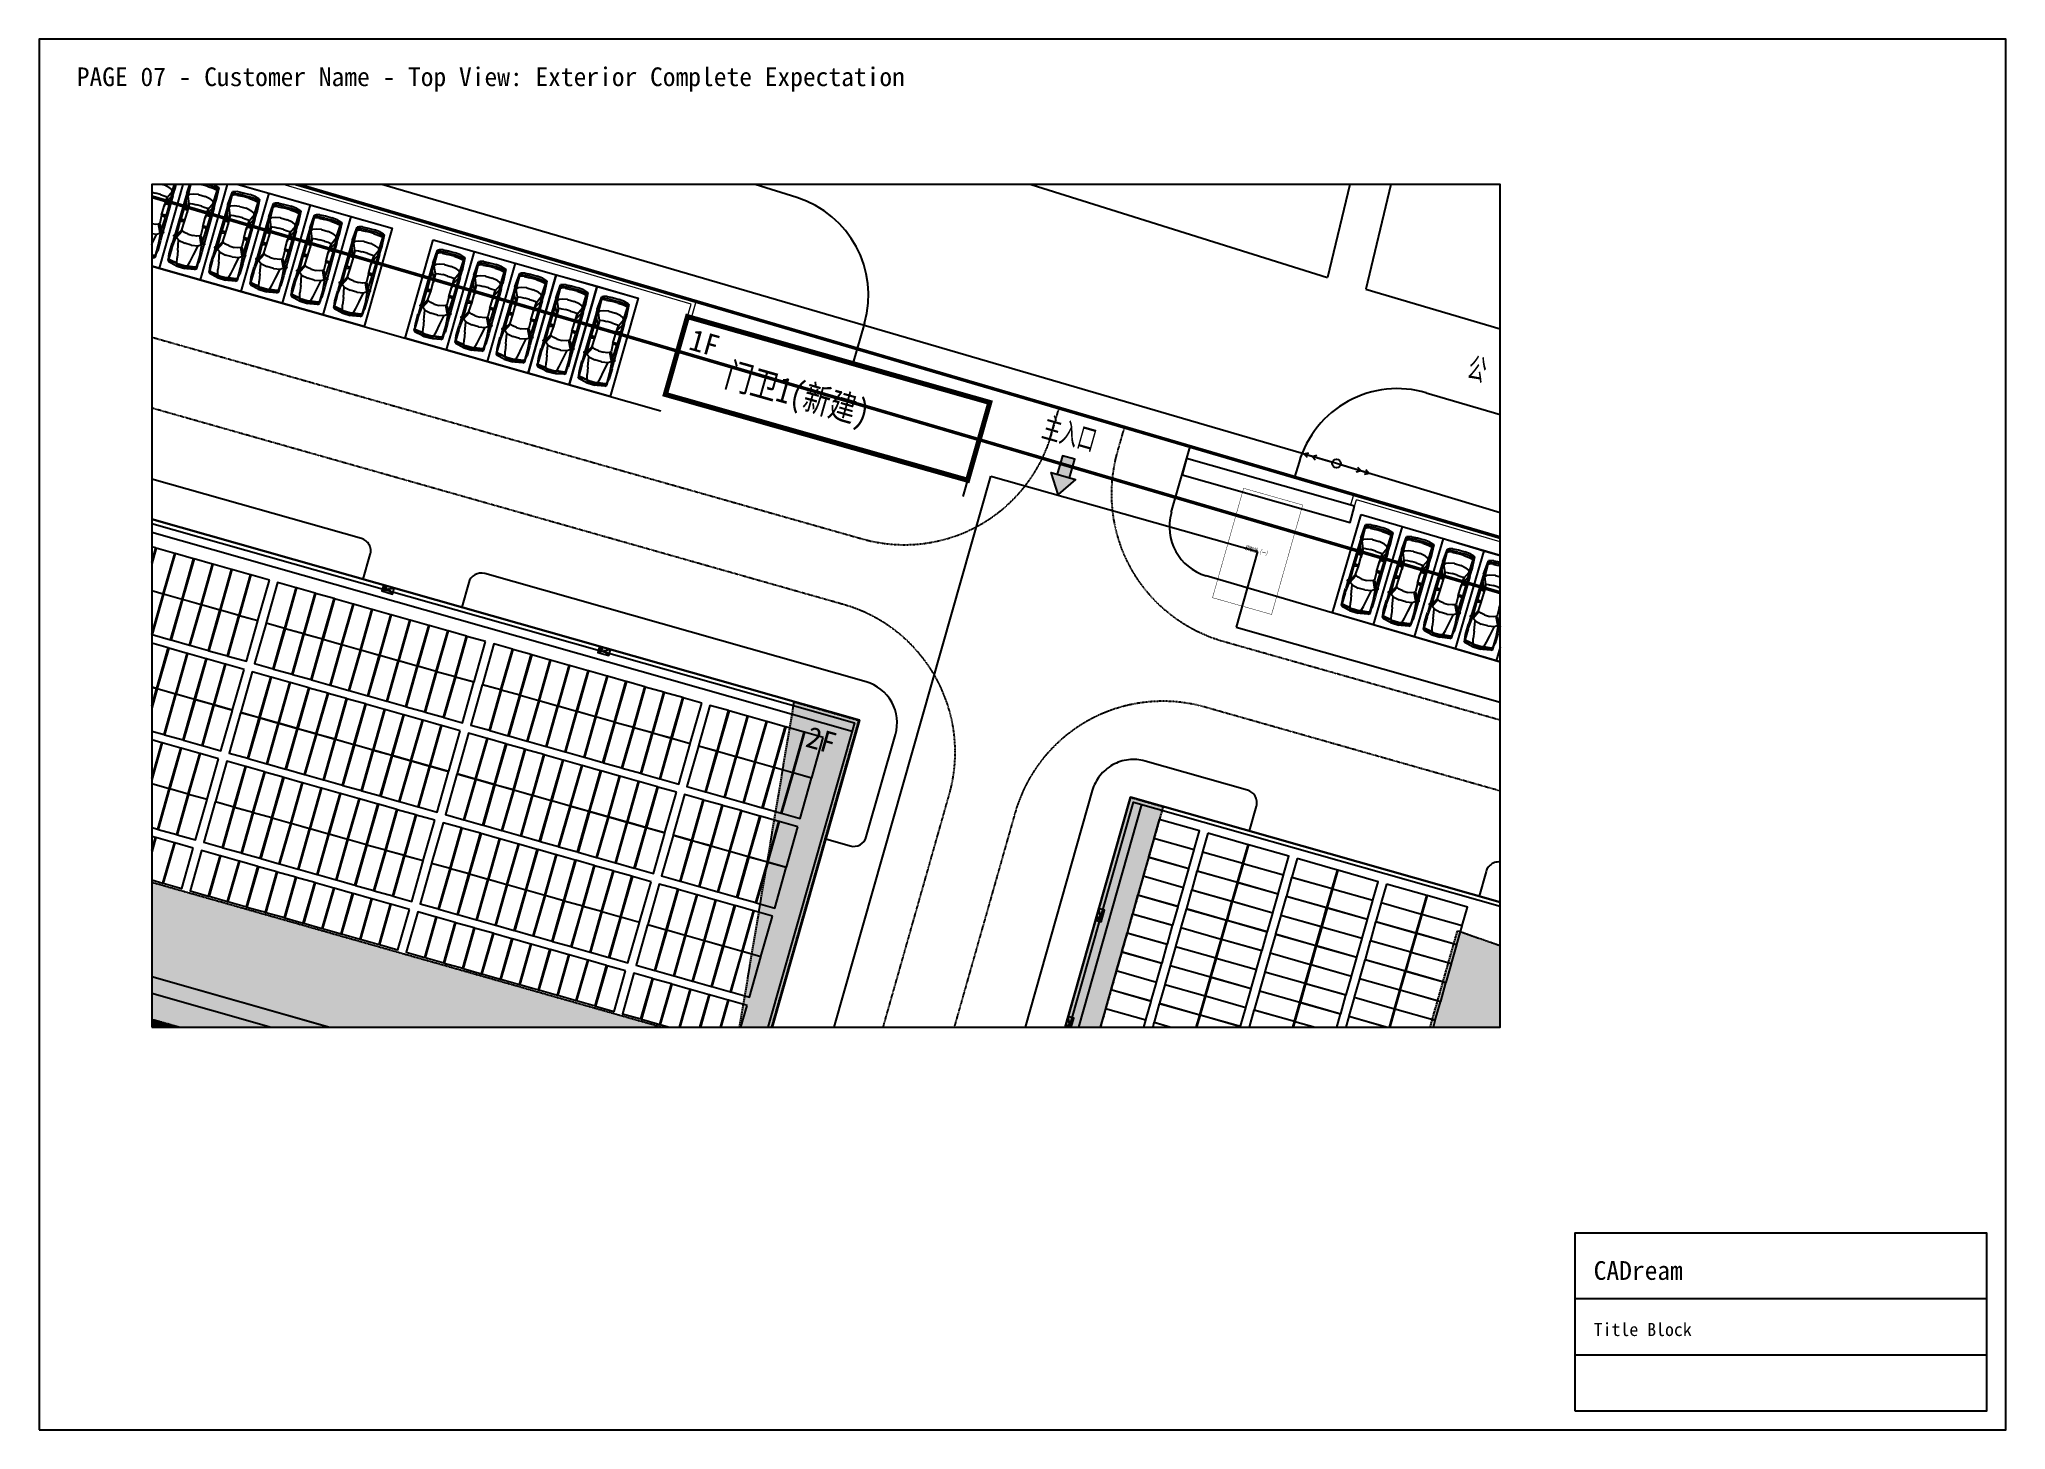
# Paper-space layout 'Layout1' of a CAD drawing. Header units: metres, sheet in millimetres. Extents: x 0 to 420, y 0 to 297.
# The model-space entities are those that its viewports show. They can reach past a viewport. Long polylines and large blocks are cut down to what shows.
import ezdxf
from ezdxf.enums import TextEntityAlignment as Align

# ---------------------------------------------------------------- set-up
doc = ezdxf.new("R2010")
doc.units = ezdxf.units.M
for name, pattern in [('CENTER', [5.08, 3.175, -0.635, 0.635, -0.635]), ('DASH', [0.35, 0.25, -0.1]), ('DASHED', [1.524, 1.27, -0.254])]:
    doc.linetypes.add(name, pattern=pattern)
doc.layers.add('0-道路', color=22, linetype='Continuous', lineweight=0)
doc.layers.add('地形图', color=250, linetype='Continuous', lineweight=13)
for name, color, linetype in [('biao1', 5, 'Continuous'), ('COLUMN', 220, 'Continuous'), ('DIM_TEXT', 7, 'Continuous'), ('PUB_DIM', 3, 'Continuous'), ('SHEET_BORDER', 8, 'Continuous'), ('SHEET_TEXT', 5, 'Continuous'), ('SHEET_TITLEBLOCK', 7, 'Continuous'), ('SHEET_VIEWPORT_FRAME', 6, 'Continuous'), ('SOLID_HATCH', 251, 'Continuous'), ('WALL', 51, 'Continuous'), ('zt-道路', 240, 'Continuous'), ('单元区域外轮廓', 7, 'ByLayer'), ('屋脊线', 7, 'ByLayer'), ('开关站', 7, 'ByLayer'), ('消防车道', 3, 'Continuous'), ('电缆通道', 7, 'ByLayer'), ('管线及附属设施', 4, 'Continuous'), ('组件', 7, 'ByLayer'), ('逆变器', 7, 'ByLayer'), ('阴影', 8, 'DASHED'), ('障碍物', 7, 'ByLayer')]:
    doc.layers.add(name, color=color, linetype=linetype)
doc.styles.add('-黑体', font='txt', dxfattribs={"width": 0.7})
doc.styles.add('Albedo', font='gbenor', dxfattribs={"bigfont": 'gbcbig'})
pattern_1 = [(344.143, (221595.9987, -165598.90403), (0.17959642, 0.19653122), [0, -0.238125])]

# ---------------------------------------------------------------- blocks, each defined once
blk = doc.blocks.new('CADREAM_TITLEBLOCK_V1')
at = {"layer": 'SHEET_TITLEBLOCK'}
for p, q in [((0, 24), (88, 24)), ((0, 12), (88, 12))]:
    blk.add_line(p, q, dxfattribs=at)
blk.add_lwpolyline([(0, 0), (88, 0), (88, 38), (0, 38)], close=True, dxfattribs=at)
for s, height, p in [('CADream', 4, (4, 28)), ('Title Block', 2.8, (4, 16))]:
    blk.add_text(s, height=height, dxfattribs=at).set_placement(p)
blk = doc.blocks.new('511301')
at = {"layer": '管线及附属设施', "color": 4, "linetype": 'Continuous', "flags": 128}
for points in [[(2, 0), (0.25, 0)], [(1.24, 0.15), (1.5, 0), (1.24, -0.15)], [(1.74, 0.15), (2, 0), (1.74, -0.15)]]:
    blk.add_lwpolyline(points, dxfattribs=at)
blk = doc.blocks.new('604')
at = {"layer": '管线及附属设施', "color": 4, "linetype": 'Continuous'}
blk.add_circle((0, 0), 0.25, dxfattribs=at)
blk = doc.blocks.new('zjt')
at = {"layer": 'COLUMN', "linetype": 'Continuous'}
h = blk.add_hatch(color=220, dxfattribs=at)
h.paths.add_polyline_path([(517098695, 382777822), (517098695, 382776322), (517099820, 382777072)])
h.paths.add_polyline_path([(517097570, 382777447), (517097570, 382776697), (517098695, 382776697), (517098695, 382777447)])
at = {"layer": 'COLUMN', "color": 220, "linetype": 'Continuous', "flags": 128}
blk.add_lwpolyline([(517098695, 382777447), (517097570, 382777447), (517097570, 382776697), (517098695, 382776697)], close=True, dxfattribs=at)
blk.add_lwpolyline([(517099820, 382777072), (517098695, 382776322), (517098695, 382777822), (517099820, 382777072)], dxfattribs=at)
blk = doc.blocks.new('_F27')
for p, q in [((-2489, 522), (-2514, 196)), ((-2514, -206), (-2514, 196)), ((-2489, 522), (-2426, 736)), ((-2426, 736), (-2389, 824)), ((-2389, 824), (-1610, 874)), ((-2389, 824), (-1560, 874)), ((-2264, 812), (-2389, 824)), ((-2364, 522), (-2389, 196)), ((-2389, -206), (-2389, 196)), ((-2326, 736), (-2364, 522)), ((-2326, 736), (-2351, 596)), ((-2351, 594), (-2351, 596)), ((-2326, 736), (-2288, 811)), ((-2301, 196), (-2276, 522)), ((-2301, 196), (-2301, -206)), ((-2200, 786), (-2288, 811)), ((-2276, 522), (-2238, 736)), ((-2200, 786), (-2238, 736)), ((-1560, 874), (-2212, 815)), ((-2208, 815), (-2211, 814)), ((-1660, 862), (-2208, 815)), ((-1446, 761), (-2200, 786)), ((-1622, 510), (-1685, 196)), ((-1685, -206), (-1685, 196)), ((-1560, 874), (-1660, 862)), ((-1622, 510), (-1547, 698)), ((-1617, 869), (-1620, 866)), ((-1208, 874), (-1610, 874)), ((-1547, 698), (-1446, 761)), ((-1145, 799), (-1446, 761)), ((-1019, 572), (-1446, 761)), ((-1208, 874), (980, 889)), ((-1145, 799), (-682, 557)), ((-1145, 799), (124, 799)), ((-1082, 145), (-1070, 371)), ((-1082, 145), (-1082, -156)), ((-1070, 371), (-1057, 510)), ((-1019, 572), (-1057, 510)), ((-680, 556), (-1019, 572)), ((-1019, 572), (-479, 547)), ((-743, 849), (-793, 874)), ((-730, 799), (-743, 849)), ((-630, 555), (-730, 799)), ((-680, 556), (-630, 555)), ((-642, 799), (-605, 554)), ((-605, 554), (-630, 555)), ((-479, 547), (-605, 554)), ((61, 547), (-479, 547)), ((-2, 547), (-27, 877)), ((124, 799), (61, 547)), ((61, 547), (564, 572)), ((941, 773), (124, 799)), ((564, 572), (941, 773)), ((564, 572), (614, 522)), ((1079, 748), (614, 522)), ((614, 522), (677, 371)), ((677, 371), (714, 145)), ((714, -156), (714, 145)), ((941, 773), (941, 874)), ((983, 777), (941, 773)), ((941, 773), (987, 765)), ((980, 902), (995, 790)), ((980, 790), (980, 898)), ((995, 790), (980, 790)), ((980, 790), (992, 746)), ((984, 905), (1020, 939)), ((992, 746), (1021, 747)), ((995, 790), (1022, 746)), ((1022, 748), (995, 790)), ((1021, 747), (1022, 748)), ((1053, 768), (1022, 746)), ((1036, 935), (1062, 857)), ((1036, 756), (1079, 748)), ((1051, 889), (1497, 893)), ((1057, 776), (1062, 857)), ((1770, 849), (1058, 784)), ((1204, 585), (1079, 748)), ((1795, 472), (1204, 585)), ((1280, 196), (1204, 585)), ((1280, 196), (1280, -206)), ((1506, 899), (2121, 899)), ((2461, 849), (1770, 849)), ((2222, 397), (1795, 472)), ((2272, 876), (2121, 899)), ((2523, 321), (2222, 397)), ((2272, 876), (2272, 874)), ((2437, 851), (2272, 876)), ((2511, 874), (2287, 874)), ((2398, 849), (2461, 773)), ((2437, 850), (2433, 851)), ((2498, 773), (2436, 849)), ((2511, 874), (2450, 850)), ((2461, 773), (2523, 321)), ((2561, 321), (2498, 773)), ((2599, 773), (2511, 874)), ((2523, 321), (2586, 321)), ((2523, 321), (2561, 196)), ((2580, 196), (2542, 321)), ((2561, 196), (2561, -206)), ((2611, 196), (2574, 321)), ((2580, 321), (2618, 196)), ((2580, 196), (2580, -206)), ((2599, 773), (2687, 321)), ((2611, 196), (2611, -206)), ((2618, -206), (2618, 196)), ((2687, 321), (2699, 196)), ((2699, -206), (2699, 196)), ((-2489, -533), (-2514, -206)), ((-2489, -533), (-2426, -747)), ((-2426, -747), (-2389, -835)), ((-2389, -206), (-2364, -533)), ((-2389, -835), (-2264, -823)), ((-1560, -885), (-2389, -835)), ((-1610, -885), (-2389, -835)), ((-2326, -747), (-2364, -533)), ((-2351, -607), (-2351, -605)), ((-2351, -607), (-2326, -747)), ((-2326, -747), (-2288, -822)), ((-2276, -533), (-2301, -206)), ((-2288, -822), (-2200, -797)), ((-2276, -533), (-2238, -747)), ((-2200, -797), (-2238, -747)), ((-2212, -826), (-1560, -885)), ((-2208, -826), (-2211, -825)), ((-1660, -872), (-2208, -826)), ((-1446, -772), (-2200, -797)), ((-1685, -206), (-1622, -520)), ((-1560, -885), (-1660, -872)), ((-1622, -520), (-1547, -709)), ((-1621, -877), (-1617, -880)), ((-1610, -885), (-1208, -885)), ((-1547, -709), (-1446, -772)), ((-1019, -583), (-1446, -772)), ((-1145, -809), (-1446, -772)), ((-1208, -885), (980, -900)), ((-682, -568), (-1145, -809)), ((-1145, -809), (124, -809)), ((-1070, -382), (-1082, -156)), ((-1057, -520), (-1070, -382)), ((-1019, -583), (-1057, -520)), ((-479, -558), (-1019, -583)), ((-1019, -583), (-680, -567)), ((-743, -860), (-793, -885)), ((-743, -860), (-730, -809)), ((-730, -809), (-630, -566)), ((-680, -567), (-682, -568)), ((-680, -567), (-630, -566)), ((-605, -565), (-642, -809)), ((-630, -566), (-605, -565)), ((-605, -565), (-479, -558)), ((61, -558), (-479, -558)), ((-2, -558), (-27, -884)), ((61, -558), (124, -809)), ((564, -583), (61, -558)), ((941, -784), (124, -809)), ((614, -533), (564, -583)), ((564, -583), (941, -784)), ((677, -382), (614, -533)), ((1079, -759), (614, -533)), ((714, -156), (677, -382)), ((987, -776), (941, -784)), ((983, -788), (941, -784)), ((941, -885), (941, -784)), ((992, -757), (980, -800)), ((995, -800), (980, -800)), ((995, -800), (980, -913)), ((980, -909), (980, -800)), ((984, -916), (1020, -950)), ((992, -757), (1021, -758)), ((995, -800), (1022, -757)), ((1022, -758), (995, -800)), ((1021, -758), (1022, -758)), ((1022, -757), (1053, -779)), ((1036, -767), (1079, -759)), ((1036, -946), (1062, -867)), ((1051, -901), (1497, -904)), ((1057, -787), (1062, -867)), ((1770, -860), (1058, -795)), ((1204, -596), (1079, -759)), ((1204, -596), (1280, -206)), ((1795, -483), (1204, -596)), ((2121, -910), (1506, -910)), ((1770, -860), (2461, -860)), ((1795, -483), (2222, -407)), ((2121, -910), (2272, -887)), ((2270, -887), (2121, -910)), ((2523, -332), (2222, -407)), ((2437, -861), (2272, -887)), ((2272, -885), (2272, -887)), ((2285, -885), (2511, -885)), ((2398, -860), (2461, -784)), ((2436, -860), (2498, -784)), ((2437, -861), (2436, -860)), ((2450, -861), (2511, -885)), ((2523, -332), (2461, -784)), ((2561, -332), (2498, -784)), ((2599, -784), (2511, -885)), ((2523, -332), (2561, -206)), ((2586, -332), (2523, -332)), ((2580, -206), (2542, -332)), ((2618, -6), (2561, -6)), ((2574, -332), (2611, -206)), ((2618, -206), (2580, -332)), ((2687, -332), (2599, -784)), ((2687, -332), (2699, -206))]:
    blk.add_line(p, q)
for centre, start, end in [((990, 898), 132.96497, 179.74535), ((1027, 932), 18.15727, 132.96497), ((1047, 776), 305.15418, 356.86364), ((990, -909), 180.25465, 227.03503), ((1027, -942), 227.03503, 341.84273), ((1047, -787), 3.17983, 54.84582)]:
    blk.add_arc(centre, 10, start, end)
at = {"width": 0.8, "flags": 9}
for tag in ['XSIZE', 'YSIZE']:
    blk.add_attdef(tag, (0, 0), '', height=0.5, dxfattribs=at)
blk = doc.blocks.new('*U18')
at = {"layer": '单元区域外轮廓', "color": 2}
for points in [[(-116980, 88240, 16249), (-14500, 88240, 16249), (-14499, 31760, 16249), (-116979, 31760, 16249), (-116980, 88240, 16249)], [(-116980, 88240, 18019), (-14500, 88240, 18019), (-14499, 31760, 18019), (-116979, 31760, 18019), (-116980, 88240, 18019)]]:
    blk.add_polyline3d(points, close=True, dxfattribs=at)
at = {"flags": 1}
for tag in ['unit_id', 'unit_name', 'parapet_height', 'ground_elevation', 'is_enable_parapet']:
    blk.add_attdef(tag, (0, 0), '', height=2.5, dxfattribs=at)
blk = doc.blocks.new('*U19')
at = {"layer": '屋脊线', "color": 30}
for p, q in [((-14500, 88240, 16249), (-116980, 88240, 16249)), ((-14499, 59999, 17630), (-14500, 88240, 16249)), ((-116979, 59999, 17630), (-14499, 59999, 17630))]:
    blk.add_line(p, q, dxfattribs=at)
at = {"flags": 1}
for tag in ['unit_id', 'unit_name']:
    blk.add_attdef(tag, (0, 0), '', height=2.5, dxfattribs=at)
blk = doc.blocks.new('*U20')
at = {"layer": '组件', "color": 0}
blk.add_polyline3d([(0, 0, 0), (-113, 0, 0), (-113, -246, 12), (0, -246, 12)], close=True, dxfattribs=at)
at = {"flags": 1}
for tag in ['silicon-material', 'panel-length', 'panel-width', 'panel-height', 'mounting-hole-spacing1', 'mounting-hole-spacing2', 'userid', 'module-material', 'theme', 'name', 'vmpo', 'voco', 'pmax', 'company-name', 'note', 'id', 'impo', 'isco']:
    blk.add_attdef(tag, (0, 0), '', height=2.5, dxfattribs=at)
blk = doc.blocks.new('*U21')
at = {"layer": '组件', "color": 1}
for p in [(-5693, 8668, 1643), (-5578, 8668, 1643), (-5463, 8668, 1643), (-5347, 8668, 1643), (-5232, 8668, 1643), (-5116, 8668, 1643), (-5001, 8668, 1643), (-4838, 8668, 1643), (-4722, 8668, 1643), (-4607, 8668, 1643), (-4491, 8668, 1643), (-4376, 8668, 1643), (-4261, 8668, 1643), (-4145, 8668, 1643), (-4030, 8668, 1643), (-3914, 8668, 1643), (-3799, 8668, 1643), (-3684, 8668, 1643), (-5578, 8420, 1655), (-5463, 8420, 1655), (-5347, 8420, 1655), (-5232, 8420, 1655), (-5116, 8420, 1655), (-5001, 8420, 1655), (-4838, 8420, 1655), (-4722, 8420, 1655), (-4607, 8420, 1655), (-4491, 8420, 1655), (-4376, 8420, 1655), (-4261, 8420, 1655), (-4145, 8420, 1655), (-4030, 8420, 1655), (-3914, 8420, 1655), (-3799, 8420, 1655), (-3684, 8420, 1655), (-5578, 8124, 1669), (-5463, 8124, 1669), (-5347, 8124, 1669), (-5232, 8124, 1669), (-5116, 8124, 1669), (-5001, 8124, 1669), (-5463, 7875, 1681), (-5347, 7875, 1681), (-5232, 7875, 1681), (-5116, 7875, 1681), (-5001, 7875, 1681), (-5347, 7579, 1696), (-5232, 7579, 1696), (-5116, 7579, 1696), (-5001, 7579, 1696), (-5347, 7331, 1708), (-5232, 7331, 1708), (-5116, 7331, 1708), (-5001, 7331, 1708), (-5232, 7035, 1722), (-5116, 7035, 1722), (-5001, 7035, 1722), (-4838, 7035, 1722), (-4722, 7035, 1722), (-4607, 7035, 1722), (-4491, 7035, 1722), (-4376, 7035, 1722), (-4261, 7035, 1722), (-4145, 7035, 1722), (-4030, 7035, 1722), (-3914, 7035, 1722), (-3799, 7035, 1722), (-3684, 7035, 1722)]:
    blk.add_blockref('*U20', p, dxfattribs=at)
at = {"layer": '组件', "color": 225}
for p in [(-3520, 8668, 1643), (-3405, 8668, 1643), (-3289, 8668, 1643), (-3174, 8668, 1643), (-3059, 8668, 1643), (-2943, 8668, 1643), (-2828, 8668, 1643), (-2712, 8668, 1643), (-2597, 8668, 1643), (-2482, 8668, 1643), (-2366, 8668, 1643), (-2203, 8668, 1643), (-2087, 8668, 1643), (-1972, 8668, 1643), (-1857, 8668, 1643), (-1741, 8668, 1643), (-1626, 8668, 1643), (-3520, 8420, 1655), (-3405, 8420, 1655), (-3289, 8420, 1655), (-3174, 8420, 1655), (-3059, 8420, 1655), (-2943, 8420, 1655), (-2828, 8420, 1655), (-2712, 8420, 1655), (-2597, 8420, 1655), (-2482, 8420, 1655), (-2366, 8420, 1655), (-2203, 8420, 1655), (-2087, 8420, 1655), (-1972, 8420, 1655), (-1857, 8420, 1655), (-1741, 8420, 1655), (-1626, 8420, 1655), (-4838, 8124, 1669), (-4722, 8124, 1669), (-4607, 8124, 1669), (-4491, 8124, 1669), (-4376, 8124, 1669), (-4261, 8124, 1669), (-4145, 8124, 1669), (-4030, 8124, 1669), (-3914, 8124, 1669), (-3799, 8124, 1669), (-3684, 8124, 1669), (-3520, 8124, 1669), (-3405, 8124, 1669), (-3289, 8124, 1669), (-3174, 8124, 1669), (-3059, 8124, 1669), (-2943, 8124, 1669), (-2828, 8124, 1669), (-2712, 8124, 1669), (-2597, 8124, 1669), (-2482, 8124, 1669), (-2366, 8124, 1669), (-2203, 8124, 1669), (-2087, 8124, 1669), (-1972, 8124, 1669), (-1857, 8124, 1669), (-1741, 8124, 1669), (-1626, 8124, 1669), (-4838, 7875, 1681), (-4722, 7875, 1681), (-4607, 7875, 1681), (-4491, 7875, 1681), (-4376, 7875, 1681), (-4261, 7875, 1681), (-4145, 7875, 1681), (-4030, 7875, 1681), (-3914, 7875, 1681), (-3799, 7875, 1681), (-3684, 7875, 1681), (-3520, 7875, 1681), (-3405, 7875, 1681), (-3289, 7875, 1681), (-3174, 7875, 1681), (-3059, 7875, 1681), (-2943, 7875, 1681), (-2828, 7875, 1681), (-2712, 7875, 1681), (-2597, 7875, 1681), (-2482, 7875, 1681), (-2366, 7875, 1681), (-2203, 7875, 1681), (-2087, 7875, 1681), (-1972, 7875, 1681), (-1857, 7875, 1681), (-1741, 7875, 1681), (-1626, 7875, 1681), (-4838, 7579, 1696), (-4722, 7579, 1696), (-4607, 7579, 1696), (-4491, 7579, 1696), (-4376, 7579, 1696), (-4261, 7579, 1696), (-4145, 7579, 1696), (-4030, 7579, 1696), (-3914, 7579, 1696), (-3799, 7579, 1696), (-3684, 7579, 1696), (-3520, 7579, 1696), (-3405, 7579, 1696), (-3289, 7579, 1696), (-3174, 7579, 1696), (-3059, 7579, 1696), (-2943, 7579, 1696), (-2828, 7579, 1696), (-2712, 7579, 1696), (-2597, 7579, 1696), (-2482, 7579, 1696), (-2366, 7579, 1696), (-2203, 7579, 1696), (-2087, 7579, 1696), (-1972, 7579, 1696), (-1857, 7579, 1696), (-1741, 7579, 1696), (-1626, 7579, 1696), (-4838, 7331, 1708), (-4722, 7331, 1708), (-4607, 7331, 1708), (-4491, 7331, 1708), (-4376, 7331, 1708), (-4261, 7331, 1708), (-4145, 7331, 1708), (-4030, 7331, 1708), (-3914, 7331, 1708), (-3799, 7331, 1708), (-3684, 7331, 1708), (-3520, 7331, 1708), (-3405, 7331, 1708), (-3289, 7331, 1708), (-3174, 7331, 1708), (-3059, 7331, 1708), (-2943, 7331, 1708), (-2828, 7331, 1708), (-2712, 7331, 1708), (-2597, 7331, 1708), (-2482, 7331, 1708), (-2366, 7331, 1708), (-2203, 7331, 1708), (-2087, 7331, 1708), (-1972, 7331, 1708), (-1857, 7331, 1708), (-1741, 7331, 1708), (-1626, 7331, 1708), (-3520, 7035, 1722), (-3405, 7035, 1722), (-3289, 7035, 1722), (-3174, 7035, 1722), (-3059, 7035, 1722), (-2943, 7035, 1722), (-2828, 7035, 1722), (-2712, 7035, 1722), (-2597, 7035, 1722), (-2482, 7035, 1722), (-2366, 7035, 1722), (-2203, 7035, 1722), (-2087, 7035, 1722), (-1972, 7035, 1722), (-1857, 7035, 1722), (-1741, 7035, 1722), (-1626, 7035, 1722)]:
    blk.add_blockref('*U20', p, dxfattribs=at)
at = {"flags": 1}
for tag in ['tilt', 'azimuth', 'mode', 'align', 'array-mode', 'panel-x', 'panel-y', 'offset-x', 'offset-y', 'panel-per-row', 'bracket-type', 'bracket-value', 'row-per-array']:
    blk.add_attdef(tag, (0, 0), '', height=2.5, dxfattribs=at)
blk = doc.blocks.new('*U24', base_point=(33, 18))
at = {"color": 0}
for p, q in [((0, 0), (66, 36)), ((43, 18), (62, 18)), ((43, 10), (62, 10))]:
    blk.add_line(p, q, dxfattribs=at)
blk.add_lwpolyline([(0, 0), (66, 0), (66, 36), (0, 36)], close=True, dxfattribs=at)
blk.add_lwpolyline([(4, 27, -0.6815), (12, 30), (19, 24, 0.6815), (28, 27)], format="xyb", dxfattribs=at)
blk = doc.blocks.new('*U26', base_point=(33, 18))
at = {"color": 0}
for p, q in [((0, 0), (66, 36)), ((43, 18), (62, 18)), ((43, 10), (62, 10))]:
    blk.add_line(p, q, dxfattribs=at)
blk.add_lwpolyline([(0, 0), (66, 0), (66, 36), (0, 36)], close=True, dxfattribs=at)
blk.add_lwpolyline([(4, 27, -0.6815), (12, 30), (19, 24, 0.6815), (28, 27)], format="xyb", dxfattribs=at)
blk = doc.blocks.new('*U27')
at = {"layer": '单元区域外轮廓', "color": 2}
for points in [[(2020, 88240, 16249), (58500, 88239, 16249), (58500, 31759, 16249), (2020, 31760, 16249), (2020, 88240, 16249)], [(2020, 88240, 17999), (58500, 88239, 17999), (58500, 31759, 17999), (2020, 31760, 17999), (2020, 88240, 17999)]]:
    blk.add_polyline3d(points, close=True, dxfattribs=at)
at = {"flags": 1}
for tag in ['unit_id', 'unit_name', 'parapet_height', 'ground_elevation', 'is_enable_parapet']:
    blk.add_attdef(tag, (0, 0), '', height=2.5, dxfattribs=at)
blk = doc.blocks.new('*U28')
at = {"layer": '屋脊线', "color": 30}
for p, q in [((30260, 88240, 17629), (2020, 88240, 16249)), ((2020, 88240, 16249), (2020, 31760, 16249))]:
    blk.add_line(p, q, dxfattribs=at)
at = {"flags": 1}
for tag in ['unit_id', 'unit_name']:
    blk.add_attdef(tag, (0, 0), '', height=2.5, dxfattribs=at)
blk = doc.blocks.new('*U29')
at = {"layer": '组件', "color": 0}
blk.add_polyline3d([(0, 0, 0), (0, -113, 0), (246, -113, 12), (246, 0, 12)], close=True, dxfattribs=at)
at = {"flags": 1}
for tag in ['silicon-material', 'panel-length', 'panel-width', 'panel-height', 'mounting-hole-spacing1', 'mounting-hole-spacing2', 'userid', 'module-material', 'theme', 'name', 'vmpo', 'voco', 'pmax', 'company-name', 'note', 'id', 'impo', 'isco']:
    blk.add_attdef(tag, (0, 0), '', height=2.5, dxfattribs=at)
blk = doc.blocks.new('*U30')
at = {"layer": '组件', "color": 231}
for p in [(400, 8744, 1645), (696, 8744, 1659), (944, 8744, 1671), (1240, 8744, 1686), (1489, 8744, 1698), (1785, 8744, 1712), (2033, 8744, 1724), (400, 8629, 1645), (696, 8629, 1659), (944, 8629, 1671), (1240, 8629, 1686), (1489, 8629, 1698), (1785, 8629, 1712), (2033, 8629, 1724), (400, 8513, 1645), (696, 8513, 1659), (944, 8513, 1671), (1240, 8513, 1686), (1489, 8513, 1698), (1785, 8513, 1712), (2033, 8513, 1724), (400, 8398, 1645), (696, 8398, 1659), (944, 8398, 1671), (1240, 8398, 1686), (1489, 8398, 1698), (1785, 8398, 1712), (2033, 8398, 1724), (400, 8282, 1645), (696, 8282, 1659), (944, 8282, 1671), (1240, 8282, 1686), (1489, 8282, 1698), (1785, 8282, 1712), (2033, 8282, 1724), (400, 8167, 1645), (696, 8167, 1659), (944, 8167, 1671), (1240, 8167, 1686), (1489, 8167, 1698), (1785, 8167, 1712), (2033, 8167, 1724), (400, 8052, 1645), (696, 8052, 1659), (944, 8052, 1671), (1240, 8052, 1686), (1489, 8052, 1698), (1785, 8052, 1712), (2033, 8052, 1724), (400, 7936, 1645), (696, 7936, 1659), (944, 7936, 1671), (1240, 7936, 1686), (1489, 7936, 1698), (1785, 7936, 1712), (2033, 7936, 1724), (400, 7821, 1645), (696, 7821, 1659), (944, 7821, 1671), (1240, 7821, 1686), (1489, 7821, 1698), (400, 7705, 1645), (696, 7705, 1659), (944, 7705, 1671), (1240, 7705, 1686), (400, 7590, 1645), (696, 7590, 1659)]:
    blk.add_blockref('*U29', p, dxfattribs=at)
at = {"flags": 1}
for tag in ['tilt', 'azimuth', 'mode', 'align', 'array-mode', 'panel-x', 'panel-y', 'offset-x', 'offset-y', 'panel-per-row', 'bracket-type', 'bracket-value', 'row-per-array']:
    blk.add_attdef(tag, (0, 0), '', height=2.5, dxfattribs=at)
blk = doc.blocks.new('*U33', base_point=(35, 18))
at = {"color": 0}
for p, q in [((0, 0), (70, 35)), ((45, 18), (65, 18)), ((45, 9), (65, 9))]:
    blk.add_line(p, q, dxfattribs=at)
blk.add_lwpolyline([(0, 0), (70, 0), (70, 35), (0, 35)], close=True, dxfattribs=at)
blk.add_lwpolyline([(4, 26, -0.6815), (13, 29), (20, 23, 0.6815), (29, 26)], format="xyb", dxfattribs=at)
blk = doc.blocks.new('*U34', base_point=(35, 18))
at = {"color": 0}
for p, q in [((0, 0), (70, 35)), ((45, 18), (65, 18)), ((45, 9), (65, 9))]:
    blk.add_line(p, q, dxfattribs=at)
blk.add_lwpolyline([(0, 0), (70, 0), (70, 35), (0, 35)], close=True, dxfattribs=at)
blk.add_lwpolyline([(4, 26, -0.6815), (13, 29), (20, 23, 0.6815), (29, 26)], format="xyb", dxfattribs=at)
blk = doc.blocks.new('*U46')
at = {"layer": '障碍物', "color": 1}
blk.add_polyline3d([(-111679, 62440, 10), (-19799, 62440, 10), (-19799, 57560, 10), (-111679, 57560, 10)], close=True, dxfattribs=at)
at = {"flags": 1}
for tag in ['height', 'shape']:
    blk.add_attdef(tag, (0, 0), '', height=2.5, dxfattribs=at)
blk = doc.blocks.new('*U47')
at = {"layer": '障碍物', "color": 1}
blk.add_polyline3d([(32700, 82940, 10), (32700, 37060, 10), (27820, 37060, 10), (27820, 82940, 10)], close=True, dxfattribs=at)
at = {"flags": 1}
for tag in ['height', 'shape']:
    blk.add_attdef(tag, (0, 0), '', height=2.5, dxfattribs=at)
blk = doc.blocks.new('*U51', base_point=(180, 333.5))
at = {"layer": '开关站', "const_width": 2.5}
blk.add_lwpolyline([(0, 0), (360, 0), (360, 667), (0, 667)], close=True, dxfattribs=at)
at = {"style": 'Albedo'}
blk.add_text('预制舱（一）', height=25, dxfattribs=at).set_placement((180, 333.5), align=Align.MIDDLE_CENTER)

msp = doc.modelspace()

# ---------------------------------------------------------------- hatches: boundary and pattern name
h = msp.add_hatch()
h.set_pattern_fill('DOTS', scale=0.15, angle=-15.857)
h.set_pattern_definition(pattern_1)
h.paths.add_polyline_path([(221499.89, -165509.19), (221507.59, -165482.08), (221509.71, -165482.68), (221502.12, -165504.32), (221505.87, -165505.38), (221506.1, -165505.2), (221506.8, -165505.27), (221506.85, -165505.08), (221507.39, -165505.07), (221507.44, -165504.91), (221507.69, -165504.98), (221507.77, -165504.84), (221508.02, -165504.91), (221508.13, -165504.7), (221508.43, -165504.74), (221508.64, -165504.47), (221508.93, -165504.55), (221509.21, -165504.21), (221509.54, -165504.31), (221509.81, -165503.97), (221598.2, -165529.08), (221596.4, -165534.33), (221594.64, -165536.11), (221500.88, -165509.48), (221500.82, -165509.21), (221501.26, -165506.89), (221500.42, -165509.22), (221500.34, -165509.32), (221499.89, -165509.19)])
h = msp.add_hatch()
h.set_pattern_fill('DOTS', scale=0.15, angle=-15.857)
h.set_pattern_definition(pattern_1)
h.paths.add_polyline_path([(221597.63, -165536.96), (221597.95, -165535.18), (221602.34, -165508.99), (221606.12, -165510.07), (221598.42, -165537.18), (221597.63, -165536.96)])
h = msp.add_hatch()
h.set_pattern_fill('DOTS', scale=0.15, angle=-15.857)
h.set_pattern_definition(pattern_1)
h.paths.add_polyline_path([(221594.57, -165536.14), (221592.66, -165538.13), (221504.23, -165513.01), (221500.93, -165509.59), (221594.57, -165536.14)])
h = msp.add_hatch()
h.set_pattern_fill('DOTS', scale=0.15, angle=-15.857)
h.set_pattern_definition(pattern_1)
h.paths.add_polyline_path([(221623.97, -165515.13), (221609.57, -165565.83), (221634, -165575.8), (221633.77, -165576.6), (221606.64, -165568.9), (221622.07, -165514.59), (221623.97, -165515.13)])
h = msp.add_hatch()
h.set_pattern_fill('DOTS', scale=0.15, angle=-15.857)
h.set_pattern_definition(pattern_1)
h.paths.add_polyline_path([(221648.93, -165523.09), (221635.21, -165571.53), (221632.81, -165570.85), (221628.69, -165566.56), (221641.23, -165522.4), (221645.6, -165523.93), (221646.03, -165523.81), (221646.45, -165523.93), (221646.49, -165523.77), (221646.69, -165523.87), (221646.73, -165523.72), (221647.21, -165523.77), (221647.3, -165523.63), (221647.49, -165523.72), (221647.6, -165523.51), (221647.84, -165523.62), (221648, -165523.37), (221648.24, -165523.48), (221648.39, -165523.23), (221648.67, -165523.35), (221648.93, -165523.09)])

# ---------------------------------------------------------------- linework, layer by layer
at = {"color": 1, "linetype": 'CENTER', "ltscale": 0.005, "const_width": 0.2, "flags": 128}
msp.add_lwpolyline([(221603.92, -165580.58), (221610.9, -165556.03), (221478.7, -165518.47), (221496.5, -165456.12), (221779.34, -165539.17), (221785.94, -165632.29), (221603.92, -165580.58)], dxfattribs=at)
at = {"color": 1, "linetype": 'DASH', "ltscale": 0.005, "const_width": 0.2, "flags": 128}
msp.add_lwpolyline([(221484.85, -165520.22), (221501.79, -165460.9), (221776.5, -165541.57), (221782.33, -165623.78), (221605.89, -165573.66)], dxfattribs=at)
at = {"layer": '0-道路', "linetype": 'Continuous'}
for p, q in [((221596.59, -165485.51), (221496.5, -165456.12)), ((221596.3, -165485.67), (221496.66, -165456.42)), ((221596.09, -165486.4), (221596.3, -165485.67)), ((221596.32, -165486.46), (221596.59, -165485.51)), ((221778.32, -165538.87), (221617.87, -165491.76)), ((221634.97, -165497.44), (221635.15, -165496.83)), ((221635.2, -165497.51), (221635.31, -165497.13)), ((221778.09, -165539.05), (221635.31, -165497.13))]:
    msp.add_line(p, q, dxfattribs=at)
at = {"layer": 'biao1', "color": 5, "linetype": 'Continuous', "flags": 128}
msp.add_lwpolyline([(221827.49, -165551.4), (221789.84, -165541.08), (221745.24, -165527.22), (221697, -165513.97), (221634.14, -165495.01), (221560.55, -165473.5), (221480.71, -165450.26)], dxfattribs=at)
at = {"layer": 'DIM_TEXT', "color": 59, "linetype": 'Continuous'}
msp.add_line((221625.35, -165494.71), (221625.08, -165495.67), dxfattribs=at)
at = {"layer": 'SOLID_HATCH', "linetype": 'Continuous'}
for p, q in [((221631.94, -165494.93), (221631.68, -165495.81)), ((221635.15, -165496.83), (221779.34, -165539.17))]:
    msp.add_line(p, q, dxfattribs=at)
for points in [[(221588.39, -165483.94), (221590.79, -165484.62), (221589.15, -165490.39), (221586.75, -165489.71)], [(221590.79, -165484.62), (221593.2, -165485.31), (221591.56, -165491.08), (221589.15, -165490.39)]]:
    msp.add_lwpolyline(points, close=True, dxfattribs=at)
at = {"layer": 'WALL', "color": 20, "linetype": 'Continuous'}
msp.add_line((221507.62, -165482.83), (221605.74, -165510.7), dxfattribs=at)
for points in [[(221507.76, -165482.35), (221605.87, -165510.22), (221590.57, -165564.09), (221492.45, -165536.22)], [(221506.29, -165509.48), (221592.86, -165534.07), (221592.04, -165536.96), (221505.47, -165512.36)], [(221676.1, -165530.16), (221660.79, -165584.03), (221606.93, -165568.73), (221622.23, -165514.86)]]:
    msp.add_lwpolyline(points, close=True, dxfattribs=at)
at = {"layer": 'WALL', "color": 0, "linetype": 'Continuous', "const_width": 0.3}
msp.add_lwpolyline([(221596.09, -165486.4), (221613.81, -165491.43), (221612.51, -165495.99), (221594.79, -165490.96)], close=True, dxfattribs=at)
at = {"layer": 'WALL', "linetype": 'Continuous'}
msp.add_lwpolyline([(221635.2, -165497.51), (221625.35, -165494.71), (221625.08, -165495.67), (221634.93, -165498.47)], close=True, dxfattribs=at)
at = {"layer": 'WALL', "color": 20, "linetype": 'Continuous', "flags": 128}
msp.add_lwpolyline([(221622.71, -165515), (221607.41, -165568.87)], dxfattribs=at)
at = {"layer": 'zt-道路', "linetype": 'Continuous'}
for p, q in [((221527.09, -165450.66), (221633.6, -165484.1)), ((221602.5, -165479.42), (221524.63, -165454.87)), ((221640.8, -165454.35), (221633.6, -165484.1)), ((221642.98, -165454.78), (221635.86, -165484.79)), ((221497.77, -165464.44), (221594.52, -165491.92)), ((221566.74, -165477.79), (221569.15, -165478.47)), ((221569.15, -165478.47), (221571.55, -165479.16)), ((221571.55, -165479.16), (221573.96, -165479.84)), ((221573.96, -165479.84), (221576.36, -165480.52)), ((221576.36, -165480.52), (221578.77, -165481.21)), ((221579.53, -165487.66), (221581.17, -165481.89)), ((221581.17, -165481.89), (221583.58, -165482.57)), ((221583.58, -165482.57), (221585.98, -165483.26)), ((221585.98, -165483.26), (221588.39, -165483.94)), ((221588.39, -165483.94), (221590.79, -165484.62)), ((221590.79, -165484.62), (221593.2, -165485.31)), ((221635.86, -165484.79), (221791.86, -165530.87)), ((221606.47, -165486.78), (221605.79, -165489.15)), ((221612.24, -165496.95), (221613.81, -165491.43)), ((221639.4, -165490.87), (221792.14, -165535.88)), ((221624.45, -165497.89), (221625.55, -165494.01)), ((221633.9, -165503.76), (221635.59, -165498)), ((221635.59, -165498), (221637.99, -165498.71)), ((221637.99, -165498.71), (221640.38, -165499.41)), ((221640.38, -165499.41), (221642.78, -165500.12)), ((221642.78, -165500.12), (221645.18, -165500.82)), ((221626.49, -165501.58), (221763.43, -165541.79))]:
    msp.add_line(p, q, dxfattribs=at)
at = {"layer": 'zt-道路', "color": 8, "linetype": 'Continuous'}
for p, q in [((221566.74, -165477.79), (221565.11, -165483.56)), ((221569.15, -165478.47), (221567.51, -165484.25)), ((221571.55, -165479.16), (221569.91, -165484.93)), ((221573.96, -165479.84), (221572.32, -165485.61)), ((221576.36, -165480.52), (221574.72, -165486.3)), ((221583.58, -165482.57), (221581.94, -165488.35)), ((221585.98, -165483.26), (221584.34, -165489.03)), ((221588.39, -165483.94), (221586.75, -165489.71)), ((221590.79, -165484.62), (221589.15, -165490.39)), ((221593.2, -165485.31), (221591.56, -165491.08)), ((221593.2, -165485.31), (221591.56, -165491.08)), ((221637.99, -165498.71), (221636.29, -165504.46)), ((221640.38, -165499.41), (221638.69, -165505.17)), ((221642.78, -165500.12), (221641.09, -165505.87)), ((221645.18, -165500.82), (221643.49, -165506.58))]:
    msp.add_line(p, q, dxfattribs=at)
at = {"layer": 'zt-道路', "linetype": 'Continuous'}
for points in [[(221554.72, -165474.38), (221578.77, -165481.21), (221577.13, -165486.98), (221553.08, -165480.15)], [(221581.17, -165481.89), (221593.2, -165485.31), (221591.56, -165491.08), (221579.53, -165487.66)], [(221635.59, -165498), (221659.57, -165505.05), (221657.88, -165510.8), (221633.9, -165503.76)]]:
    msp.add_lwpolyline(points, close=True, dxfattribs=at)
for points in [[(221536.68, -165490.31), (221577.08, -165501.79), (221577.49, -165500.35, 0.414214), (221576.97, -165499.41), (221538.03, -165488.35, 0.414214), (221537.09, -165488.87), (221536.68, -165490.31)], [(221582.85, -165503.43), (221606.17, -165510.05), (221604.19, -165517.02), (221605.63, -165517.43, 0.414214), (221606.57, -165516.9), (221608.28, -165510.9, 0.414214), (221606.56, -165507.81), (221584.2, -165501.46, 0.414214), (221583.26, -165501.99), (221582.85, -165503.43)], [(221642.49, -165520.37), (221646.29, -165521.45), (221646.7, -165520.01, 0.414214), (221646.18, -165519.07), (221643.84, -165518.4, 0.414214), (221642.9, -165518.93), (221642.49, -165520.37)]]:
    msp.add_lwpolyline(points, format="xyb", dxfattribs=at)
at = {"layer": 'zt-道路', "linetype": 'Continuous', "flags": 128}
msp.add_lwpolyline([(221619.82, -165514.18), (221604.52, -165568.05, 0.414214), (221606.24, -165571.14), (221612.24, -165572.84, 0.414214), (221613.18, -165572.32), (221613.59, -165570.87), (221606.63, -165568.9), (221613.25, -165545.58), (221622.06, -165514.57), (221629.03, -165516.54), (221629.44, -165515.1, 0.414214), (221628.91, -165514.16), (221622.91, -165512.46, 0.414214), (221619.82, -165514.18)], format="xyb", dxfattribs=at)
at = {"layer": 'zt-道路', "linetype": 'Continuous'}
for centre, radius, start, end in [((221600.7, -165485.14), 6, 344.1428, 72.5035), ((221637.7, -165496.62), 6, 73.5801, 163.6363), ((221627.34, -165498.71), 3, 164.1428, 253.6363)]:
    msp.add_arc(centre, radius, start, end, dxfattribs=at)
at = {"layer": '单元区域外轮廓', "linetype": 'Continuous', "elevation": 16.25, "flags": 128}
msp.add_lwpolyline([(221507.59, -165482.05), (221606.17, -165510.05), (221590.74, -165564.38), (221492.16, -165536.38), (221507.59, -165482.05)], dxfattribs=at)
at = {"layer": '单元区域外轮廓', "elevation": 16.25}
msp.add_lwpolyline([(221622.06, -165514.57), (221676.39, -165530), (221660.96, -165584.33), (221606.63, -165568.9), (221622.06, -165514.57)], dxfattribs=at)
at = {"layer": '屋脊线', "linetype": 'Continuous', "elevation": 17.63, "flags": 128}
msp.add_lwpolyline([(221499.87, -165509.22), (221598.45, -165537.22)], dxfattribs=at)
at = {"layer": '消防车道', "linetype": 'DASH', "ltscale": 0.005, "flags": 128}
for points in [[(221784.53, -165612.33), (221773.35, -165613.21, 0.176369), (221767.74, -165615.76, -0.176369), (221761.51, -165618.59), (221757.29, -165618.92, -0.088882), (221752.73, -165618.46), (221607.14, -165577.11, 0.414214), (221596.03, -165583.31), (221569.25, -165677.58, -0.414214), (221553.19, -165686.53), (221459.88, -165660.03, -0.414214), (221450.93, -165643.97), (221496.97, -165481.88, -0.414214), (221513.03, -165472.93), (221606.34, -165499.43, 0.414214), (221617.45, -165493.24), (221617.87, -165491.76)], [(221784.24, -165608.34), (221778.28, -165608.81, -0.300604), (221769.6, -165604, 0.121319), (221766.44, -165600.41), (221762.8, -165597.88, 0.082821), (221758.93, -165596.05), (221736.84, -165589.77, -0.414214), (221730.64, -165578.65), (221738.63, -165550.53, -0.414214), (221749.75, -165544.33), (221763.68, -165548.28), (221762.51, -165552.38), (221774.06, -165555.66), (221777.34, -165544.12), (221765.79, -165540.84), (221764.77, -165544.44), (221627.5, -165505.45, -0.414214), (221621.3, -165494.33), (221621.71, -165492.89)], [(221722.92, -165605.84), (221753.82, -165614.62, 0.088882), (221756.98, -165614.93), (221761.2, -165614.6, 0.705064), (221764.16, -165603.69), (221760.52, -165601.16, 0.082821), (221757.84, -165599.89), (221735.75, -165593.62, -0.414214), (221726.79, -165577.56), (221734.78, -165549.43, 0.414214), (221728.59, -165538.32), (221626.41, -165509.29, 0.414214), (221615.29, -165515.49), (221602.04, -165562.15, 0.414214), (221608.24, -165573.26), (221722.92, -165605.84)]]:
    msp.add_lwpolyline(points, format="xyb", dxfattribs=at)
msp.add_lwpolyline([(221493.77, -165540.75), (221587.07, -165567.25, 0.414214), (221598.19, -165561.05), (221611.44, -165514.4, 0.414214), (221605.24, -165503.28), (221511.94, -165476.78, 0.414214), (221500.82, -165482.98), (221487.57, -165529.63, 0.414214)], format="xyb", close=True, dxfattribs=at)
at = {"layer": '电缆通道', "color": 6}
for points in [[(221578.81, -165619.17, 0.01), (221613.87, -165495.76, 0)], [(221613.87, -165495.76, 0), (221629.51, -165500.16, 0.01)], [(221629.51, -165500.16, 0.01), (221628.25, -165504.61, 0)], [(221628.25, -165504.61, 0), (221761.45, -165542.45, 0)]]:
    msp.add_polyline3d(points, dxfattribs=at)
at = {"layer": '阴影', "linetype": 'DASHED'}
for points in [[(221509.81, -165503.97, 17.25), (221598.2, -165529.08, 17.25)], [(221594.64, -165536.11, 17.63), (221500.88, -165509.48, 17.63)]]:
    msp.add_polyline3d(points, dxfattribs=at)
for points in [[(221597.63, -165536.96, 17.63), (221597.95, -165535.18, 17.54), (221602.34, -165508.99, 16.25), (221606.12, -165510.07, 16.25), (221598.42, -165537.18, 17.63), (221597.63, -165536.96, 17.63)], [(221594.57, -165536.14, 17.63), (221592.66, -165538.13, 17.51), (221504.23, -165513.01, 17.51), (221500.93, -165509.59, 17.63), (221594.57, -165536.14, 17.63)], [(221623.97, -165515.13, 16.35), (221609.57, -165565.83, 16.35), (221634, -165575.8, 17.63), (221633.77, -165576.6, 17.63), (221606.64, -165568.9, 16.25), (221622.07, -165514.59, 16.25), (221623.97, -165515.13, 16.35)], [(221648.93, -165523.09, 17.63), (221635.21, -165571.53, 17.63), (221632.81, -165570.85, 17.51), (221628.69, -165566.56, 17.25), (221641.23, -165522.4, 17.25), (221645.6, -165523.93, 17.48), (221646.03, -165523.81, 17.5), (221646.45, -165523.93, 17.52), (221646.49, -165523.77, 17.52), (221646.69, -165523.87, 17.53), (221646.73, -165523.72, 17.53), (221647.21, -165523.77, 17.55), (221647.3, -165523.63, 17.56), (221647.49, -165523.72, 17.57), (221647.6, -165523.51, 17.57), (221647.84, -165523.62, 17.58), (221648, -165523.37, 17.59), (221648.24, -165523.48, 17.6), (221648.39, -165523.23, 17.6), (221648.67, -165523.35, 17.62), (221648.93, -165523.09, 17.63)]]:
    msp.add_polyline3d(points, close=True, dxfattribs=at)
at = {"layer": '障碍物', "color": 20, "linetype": 'Continuous', "elevation": 19.56}
msp.add_lwpolyline([(221505.64, -165508.32), (221594.02, -165533.42), (221592.69, -165538.12), (221504.31, -165513.01)], close=True, dxfattribs=at)

# ---------------------------------------------------------------- block references
at = {"layer": 'COLUMN', "color": 220, "linetype": 'Continuous', "xscale": 0.001, "yscale": 0.001, "zscale": 0.001, "rotation": 254.1427625759125}
msp.add_blockref('zjt', (-5299.82, 436515.55), dxfattribs=at)
at = {"layer": 'SOLID_HATCH', "linetype": 'Continuous', "xscale": 0.001, "yscale": 0.001, "zscale": 0.001}
for p, rotation in [((221564.75, -165480.24), 254.1427625759287), ((221567.16, -165480.92), 254.1427625759287), ((221569.56, -165481.61), 254.1427625759287), ((221571.97, -165482.29), 254.1427625759287), ((221574.37, -165482.97), 254.1427625759287), ((221576.87, -165483.68), 254.1427625759287), ((221581.59, -165485.02), 254.1427625759287), ((221583.99, -165485.71), 254.1427625759287), ((221586.4, -165486.39), 254.1427625759287), ((221588.8, -165487.07), 254.1427625759287), ((221591.21, -165487.76), 254.1427625759287), ((221635.97, -165501.14), 253.6363458292389), ((221638.37, -165501.84), 253.6363458292389), ((221640.77, -165502.55), 253.6363458292389), ((221643.17, -165503.25), 253.6363458292389), ((221645.57, -165503.96), 253.6363458292389)]:
    msp.add_blockref('_F27', p, dxfattribs=dict(at, rotation=rotation))
at = {"layer": '单元区域外轮廓', "xscale": 0.001, "yscale": 0.001, "zscale": 0.001, "rotation": 344.143}
for name in ['*U18', '*U27']:
    msp.add_blockref(name, (221596, -165598.9, 0), dxfattribs=at)
at = {"layer": '地形图', "color": 250, "linetype": 'Continuous'}
for name, rotation in [('511301', 163.7015480006749), ('604', 163.2163040006469), ('511301', 343.2162949997728)]:
    msp.add_blockref(name, (221634.14, -165495.01), dxfattribs=dict(at, rotation=rotation))
at = {"layer": '屋脊线', "xscale": 0.001, "yscale": 0.001, "zscale": 0.001, "rotation": 344.143}
for name in ['*U19', '*U28']:
    msp.add_blockref(name, (221596, -165598.9, 0), dxfattribs=at)
at = {"layer": '开关站', "xscale": 0.01, "yscale": 0.01, "zscale": 0.01, "rotation": 344.143}
msp.add_blockref('*U51', (221629.51, -165500.16, 1.71), dxfattribs=at)
at = {"layer": '组件', "xscale": 0.01, "yscale": 0.01, "zscale": 0.01, "rotation": 344.143}
for name in ['*U21', '*U30']:
    msp.add_blockref(name, (221596, -165598.9, 0), dxfattribs=at)
at = {"layer": '逆变器', "xscale": 0.01, "yscale": 0.01, "zscale": 0.01}
for name, p, rotation in [('*U24', (221578.53, -165502.4, 16.78), 164.1427625758972), ('*U26', (221591.2, -165506, 16.78), 164.1427625758972), ('*U34', (221620.27, -165521.49, 16.66), 254.1427625759372), ('*U33', (221618.47, -165527.82, 16.66), 254.1427625759372)]:
    msp.add_blockref(name, p, dxfattribs=dict(at, rotation=rotation))
at = {"layer": '障碍物', "xscale": 0.001, "yscale": 0.001, "zscale": 0.001, "rotation": 344.143}
for name in ['*U46', '*U47']:
    msp.add_blockref(name, (221596, -165598.9, 0), dxfattribs=at)

# ---------------------------------------------------------------- texts
at = {"layer": 'PUB_DIM', "color": 5, "lineweight": 0, "style": '-黑体'}
for s, p in [('1F', (221596.09, -165488.3)), ('2F', (221602.94, -165511.59))]:
    msp.add_text(s, height=1.25, rotation=344.1428, dxfattribs=at).set_placement(p)
for s, height, width, p in [('门卫1(新建)', 1.5, 0.8, (221598.17, -165490.46)), ('公       路', 1.25, 0.65, (221641.72, -165489.92)), ('主入口', 1.25, 0.65, (221616.8, -165493.42))]:
    msp.add_text(s, height=height, rotation=344.1428, dxfattribs=dict(at, width=width)).set_placement(p)
at = {"layer": '逆变器', "color": 2}
for s, p in [('TB1', (221578.53, -165502.4, 16.78)), ('TB3', (221591.2, -165506, 16.78)), ('TB2', (221620.27, -165521.49, 16.66)), ('TB1', (221618.47, -165527.82, 16.66))]:
    msp.add_text(s, height=0.2, rotation=344.143, dxfattribs=at).set_placement(p, align=Align.MIDDLE_CENTER)

psp = doc.layouts.get("Layout1")

# ---------------------------------------------------------------- linework, layer by layer
at = {"layer": 'SHEET_BORDER'}
psp.add_lwpolyline([(0, 0), (420, 0), (420, 297), (0, 297)], close=True, dxfattribs=at)
at = {"layer": 'SHEET_VIEWPORT_FRAME'}
psp.add_lwpolyline([(24, 86), (312, 86), (312, 266), (24, 266)], close=True, dxfattribs=at)

# ---------------------------------------------------------------- block references
at = {"layer": 'SHEET_TITLEBLOCK'}
psp.add_blockref('CADREAM_TITLEBLOCK_V1', (328, 4), dxfattribs=at)

# ---------------------------------------------------------------- texts
at = {"layer": 'SHEET_TEXT'}
psp.add_text('PAGE 07 - Customer Name - Top View: Exterior Complete Expectation', height=4, dxfattribs=at).set_placement((8, 287))

# ---------------------------------------------------------------- viewports
at = {"layer": 'SHEET_VIEWPORT_FRAME'}
psp.add_viewport(center=(168, 176), size=(288, 180), view_center_point=(221604.2, -165503.35), view_height=49.4035, dxfattribs=at)

doc.saveas('drawing.dxf')
